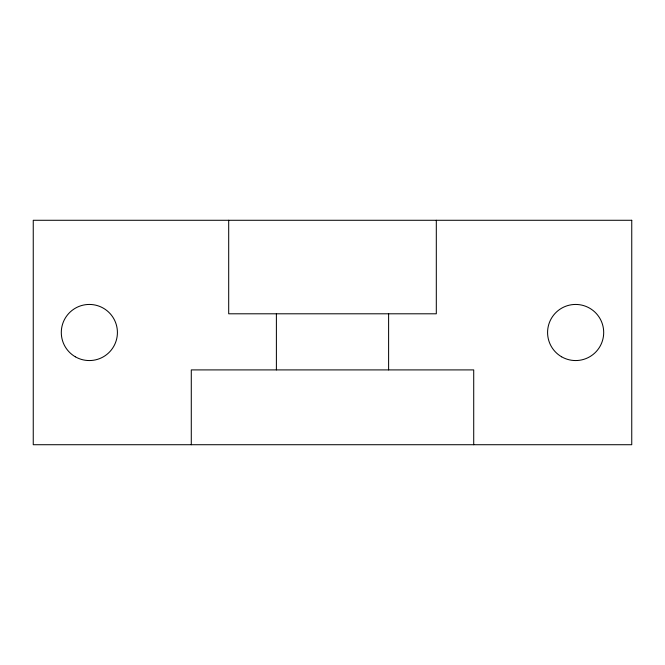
<?xml version="1.0" encoding="UTF-8"?>
<svg xmlns="http://www.w3.org/2000/svg" width="665" height="665" viewBox="0 0 665 665"><rect width="100%" height="100%" fill="white"/><g stroke="black" fill="none" stroke-linecap="round" stroke-linejoin="round"><path stroke-width="1" d="M473.713 444.719L473.713 369.906L191.287 369.906L191.287 444.719M436.307 220.281L436.307 313.797L228.694 313.797L228.694 220.281M388.609 313.797L388.609 369.906M276.391 313.797L276.391 369.906M631.75 220.281L33.25 220.281L33.25 444.719L631.75 444.719L631.75 220.281M561.609 356.797A28.055 28.055 0 0 0 603.695 332.5A28.055 28.055 0 0 0 561.609 308.203A28.055 28.055 0 0 0 561.609 356.797M75.328 356.797A28.055 28.055 0 0 0 117.414 332.5A28.055 28.055 0 0 0 75.328 308.203A28.055 28.055 0 0 0 75.328 356.797"/></g></svg>
